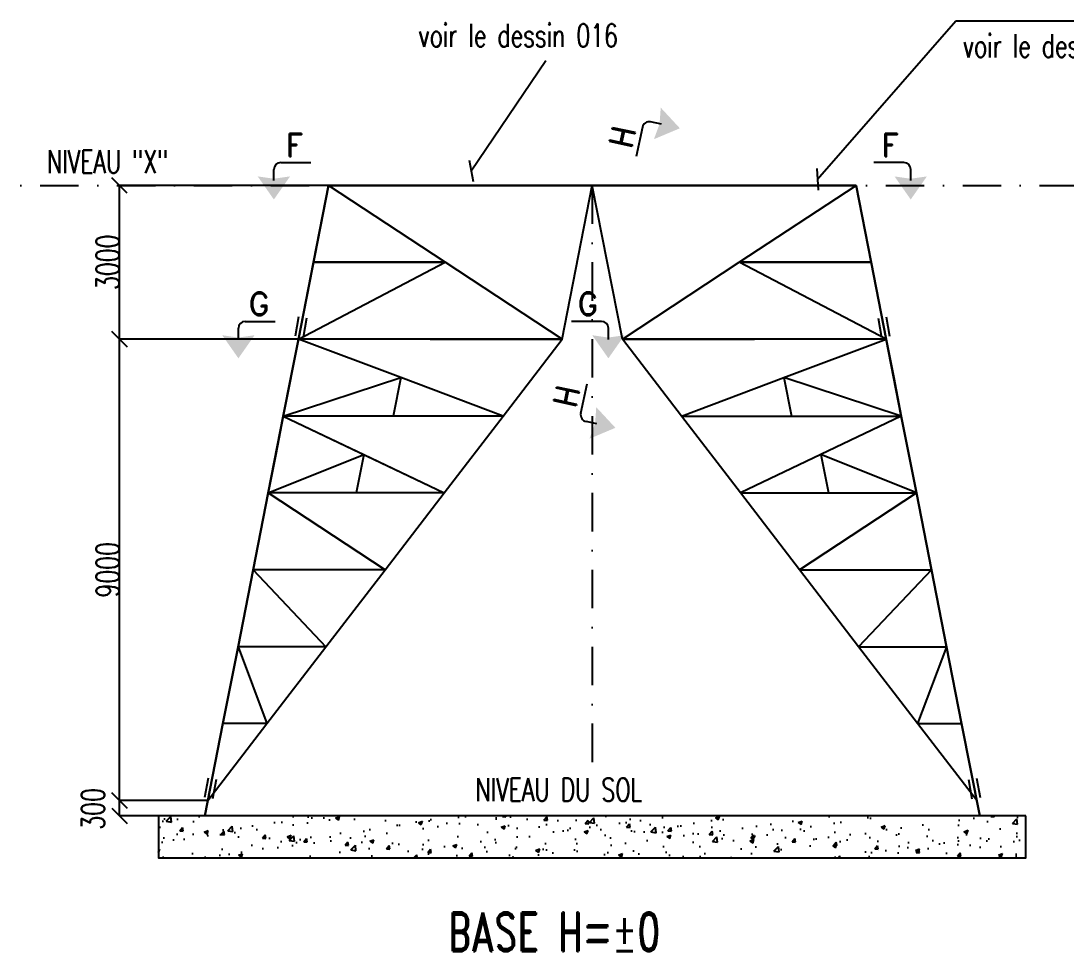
# Model space of a CAD drawing. Header units: millimetres. Extents: x 3750 to 125400, y -103 to 85997.
# Drawn here: x 59694 to 80087, y 34499 to 52648 of the extents above; entities that cross this region are included whole.
import ezdxf
from ezdxf.enums import TextEntityAlignment as Align

# ---------------------------------------------------------------- set-up
doc = ezdxf.new("R2010")
doc.units = ezdxf.units.MM
doc.header["$LTSCALE"] = 1500
doc.linetypes.add('DASHDOT', pattern=[1, 0.5, -0.25, 0, -0.25])
doc.linetypes.add('TRATTEGGIATA', pattern=[19.05, 12.7, -6.35])
for name, color, linetype in [('LM', 7, 'Continuous'), ('LS', 7, 'Continuous'), ('LSP', 3, 'Continuous'), ('MZ', 6, 'DASHDOT'), ('QT_MPR', 7, 'Continuous'), ('REDUNDANT', 6, 'TRATTEGGIATA')]:
    doc.layers.add(name, color=color, linetype=linetype)
doc.styles.add('RD', font='ROMAND8.SHX', dxfattribs={"width": 0.7})
doc.styles.add('RS', font='ROMANS8.shx', dxfattribs={"width": 0.7})
doc.styles.add('S00', font='romans', dxfattribs={"width": 0.8})
doc.dimstyles.new('KIT', dxfattribs={"dimtxt": 40, "dimasz": 20, "dimexe": 1.25, "dimexo": 20, "dimgap": 10, "dimtad": 3, "dimdec": 1, "dimdsep": 46, "dimtxsty": 'S00', "dimblk": 'OBLIQUE', "dimcen": 2.5, "dimclrd": 256, "dimclre": 256, "dimclrt": 256, "dimaunit": 1, "dimadec": 1, "dimazin": 0, "dimtfac": 1, "dimtdec": 1, "dimtmove": 0, "dimatfit": 3, "dimldrblk": 'OBLIQUE', "dimfxl": 1, "dimlwd": -1, "dimlwe": -1, "dimarcsym": 0})
doc.dimstyles.new('TRATTO', dxfattribs={"dimscale": 0, "dimtxt": 450, "dimasz": 300, "dimexe": 0, "dimexo": 0.06, "dimgap": 5, "dimtad": 1, "dimdec": 0, "dimzin": 0, "dimdsep": 46, "dimtxsty": 'RS', "dimblk1": 'OBLIQUE', "dimblk2": 'OBLIQUE', "dimsah": 1, "dimcen": 0.09, "dimclrd": 2, "dimclre": 2, "dimclrt": 7, "dimadec": 0, "dimazin": 0, "dimtfac": 1, "dimtdec": 0, "dimtix": 1, "dimtmove": 2, "dimatfit": 3, "dimfxl": 1, "dimtolj": 1, "dimtzin": 0, "dimarcsym": 0})

# ---------------------------------------------------------------- blocks, each defined once
blk = doc.blocks.new('_OBLIQUE')
at = {"color": 0, "linetype": 'ByBlock'}
blk.add_line((-0.5, -0.5), (0.5, 0.5), dxfattribs=at)
blk = doc.blocks.new('*D42')
at = {"layer": 'DEFPOINTS', "color": 0, "transparency": 16777216}
for p in [(61616, 37439), (63343, 37439), (62961, 37139)]:
    blk.add_point(p, dxfattribs=at)
at = {"layer": 'LM', "color": 2, "lineweight": -2, "transparency": 16777216}
for p, q in [((63342, 37439), (61616, 37439)), ((61616, 37139), (61616, 37439)), ((62961, 37139), (61616, 37139))]:
    blk.add_line(p, q, dxfattribs=at)
at = {"layer": 'LM', "color": 2, "lineweight": -2, "transparency": 16777216, "xscale": 300, "yscale": 300, "zscale": 300}
for p, rotation in [((61616, 37439), 90), ((61616, 37139), 270)]:
    blk.add_blockref('_OBLIQUE', p, dxfattribs=dict(at, rotation=rotation))
at = {"layer": 'LM', "color": 7, "transparency": 16777216, "insert": (61101, 37274), "char_height": 450, "attachment_point": 5, "rotation": 90, "style": 'RS'}
blk.add_mtext('\\A1;300', dxfattribs=at)
blk = doc.blocks.new('*D43')
at = {"color": 2, "lineweight": -2, "transparency": 16777216}
for p, q in [((64130, 46439), (61616, 46439)), ((61616, 37439), (61616, 46439)), ((63342, 37439), (61616, 37439))]:
    blk.add_line(p, q, dxfattribs=at)
at = {"layer": 'DEFPOINTS', "color": 0, "transparency": 16777216}
for p in [(61616, 46439), (64130, 46439), (63343, 37439)]:
    blk.add_point(p, dxfattribs=at)
at = {"color": 2, "lineweight": -2, "transparency": 16777216, "xscale": 300, "yscale": 300, "zscale": 300}
for p, rotation in [((61616, 46439), 90), ((61616, 37439), 270)]:
    blk.add_blockref('_OBLIQUE', p, dxfattribs=dict(at, rotation=rotation))
at = {"color": 7, "transparency": 16777216, "insert": (61386, 41939), "char_height": 450, "attachment_point": 5, "rotation": 90, "style": 'RS'}
blk.add_mtext('\\A1;9000', dxfattribs=at)
blk = doc.blocks.new('*D44')
at = {"layer": 'DEFPOINTS', "color": 0, "transparency": 16777216}
for p in [(61616, 49439), (65696, 49439), (65108, 46439)]:
    blk.add_point(p, dxfattribs=at)
at = {"layer": 'LS', "color": 2, "lineweight": -2, "transparency": 16777216}
for p, q in [((65695, 49439), (61616, 49439)), ((61616, 46439), (61616, 49439)), ((65107, 46439), (61616, 46439))]:
    blk.add_line(p, q, dxfattribs=at)
at = {"layer": 'LS', "color": 2, "lineweight": -2, "transparency": 16777216, "xscale": 300, "yscale": 300, "zscale": 300}
for p, rotation in [((61616, 49439), 90), ((61616, 46439), 270)]:
    blk.add_blockref('_OBLIQUE', p, dxfattribs=dict(at, rotation=rotation))
at = {"layer": 'LS', "color": 7, "transparency": 16777216, "insert": (61386, 47939), "char_height": 450, "attachment_point": 5, "rotation": 90, "style": 'RS'}
blk.add_mtext('\\A1;3000', dxfattribs=at)

msp = doc.modelspace()

# ---------------------------------------------------------------- hatches: boundary and pattern name
at = {"layer": 'LS'}
h = msp.add_hatch(dxfattribs=at)
h.set_pattern_fill('AR-CONC', color=3, scale=112.501668, style=0)
h.set_pattern_definition([(50, (-317126.9, -33987.8), (806.9297, -70.5972), [84.3763, -928.1388]), (355, (-317126.9, -33987.8), (-156.0976, 846.2287), [67.501, -742.511]), (100.4514, (-317059.65, -33993.7), (650.8327, 775.631), [71.7088, -788.7966]), (46.1842, (-317126.9, -33762.8), (1200.664, -186.2117), [126.5644, -1392.208]), (96.6356, (-317026.8, -33778.3), (1051.511, 1095.899), [107.563, -1183.1947]), (351.1842, (-317126.9, -33762.8), (1051.5103, 1095.8997), [101.2515, -1113.7665]), (21, (-317014.4, -33819.06), (671.5304, -452.953), [84.3763, -928.1388]), (326, (-317014.4, -33819.06), (273.7338, 815.8059), [67.501, -742.511]), (71.4514, (-316958.4, -33856.8), (945.2645, 362.8522), [71.7088, -788.7966]), (37.5, (-317126.9, -33987.8), (13.68004, 374.51114), [0, -733.5109, 0, -753.7612, 0, -745.32355]), (7.5, (-317126.9, -33987.8), (295.9576, 443.71976), [0, -429.75637, 0, -716.63563, 0, -284.0667]), (327.5, (-317377.77, -33987.8), (600.55915, -25.3746), [0, -281.25417, 0, -877.513, 0, -1164.39227]), (317.5, (-317490.27, -33987.8), (656.0942, 112.6198), [0, -365.6304, 0, -582.75864, 0, -826.8873])])
h.paths.add_polyline_path([(62381.4, 37138.7), (62381.4, 36318.7), (79303.7, 36318.7), (79303.7, 37138.7)])

# ---------------------------------------------------------------- linework, layer by layer
at = {"layer": 'LS', "color": 6}
msp.add_line((77932.8, 52647.8), (82592, 52647.8), dxfattribs=at)
at = {"layer": 'LS', "color": 3}
msp.add_lwpolyline([(79303.7, 37138.7), (62381.4, 37138.7), (62381.4, 36318.7), (79303.7, 36318.7)], close=True, dxfattribs=at)
at = {"layer": 'LSP'}
for p, q in [((72191.2, 50630.5), (71979.4, 50676.1)), ((71819, 50572.5), (71695.9, 50000.6)), ((64764.6, 49883.5), (65349.6, 49883.5)), ((76920.4, 49883.5), (76335.4, 49883.5)), ((64629.6, 49531.9), (64629.6, 49748.5)), ((77055.4, 49531.9), (77055.4, 49748.5)), ((64072.4, 46784.9), (64657.4, 46784.9)), ((71021.3, 46784.9), (70436.3, 46784.9)), ((63937.4, 46433.3), (63937.4, 46649.9)), ((71156.3, 46433.3), (71156.3, 46649.9)), ((70617.9, 44992.3), (70741, 45564.2)), ((70933.3, 44786.4), (70721.5, 44831.9))]:
    msp.add_line(p, q, dxfattribs=at)
for centre, start, end in [((71951, 50544.1), 77.85235, 167.85235), ((64764.6, 49748.5), 90, 180), ((76920.4, 49748.5), 0, 90), ((64072.4, 46649.9), 90, 180), ((71021.3, 46649.9), 0, 90), ((70749.9, 44963.9), 167.85235, 257.85235)]:
    msp.add_arc(centre, 135, start, end, dxfattribs=at)
for points in [[(72551.3, 50553), (72177.7, 50955.6), (72155.4, 50638.2)], [(72551.3, 50553), (72045.1, 50339.7), (72155.4, 50638.2)], [(64629.6, 49163.5), (64314.6, 49613.5), (64629.6, 49568.5)], [(64629.6, 49163.5), (64944.6, 49613.5), (64629.6, 49568.5)], [(77055.4, 49163.5), (76740.4, 49613.5), (77055.4, 49568.5)], [(77055.4, 49163.5), (77370.4, 49613.5), (77055.4, 49568.5)], [(63937.4, 46064.9), (63622.4, 46514.9), (63937.4, 46469.9)], [(63937.4, 46064.9), (64252.4, 46514.9), (63937.4, 46469.9)], [(71156.3, 46064.9), (70841.3, 46514.9), (71156.3, 46469.9)], [(71156.3, 46064.9), (71471.3, 46514.9), (71156.3, 46469.9)], [(71293.4, 44708.8), (70919.7, 45111.5), (70897.4, 44794.1)], [(71293.4, 44708.8), (70787.2, 44495.6), (70897.4, 44794.1)]]:
    msp.add_solid(points, dxfattribs=at)
at = {"layer": 'MZ'}
for p, q in [((30065.9, 49438.7), (107521, 49438.7)), ((70842.5, 49438.7), (70842.5, 38022.2))]:
    msp.add_line(p, q, dxfattribs=at)
at = {"layer": 'REDUNDANT'}
for p, q in [((65695.5, 49438.7), (65107.5, 46438.7)), ((65695.5, 49438.7), (65107.5, 46438.7)), ((65401.5, 47938.7), (65695.5, 49438.7)), ((65695.5, 49438.7), (65401.5, 47938.7)), ((65695.5, 49438.7), (65401.5, 47938.7)), ((65401.5, 47938.7), (65695.5, 49438.7)), ((68268.5, 49438.7), (65695.5, 49438.7)), ((65695.5, 49438.7), (68268.5, 49438.7)), ((65695.5, 49438.7), (68268.5, 49438.7)), ((65695.5, 49438.7), (68268.5, 49438.7)), ((65695.5, 49438.7), (68268.5, 49438.7)), ((68268.5, 49438.7), (65695.5, 49438.7)), ((68268.5, 49438.7), (65695.5, 49438.7)), ((67974.5, 47938.7), (65695.5, 49438.7)), ((68268.5, 49438.7), (65695.5, 49438.7)), ((67974.5, 47938.7), (65695.5, 49438.7)), ((65695.5, 49438.7), (65695.5, 49438.7)), ((65695.5, 49438.7), (65695.5, 49438.7)), ((65695.5, 49438.7), (65695.5, 49438.7)), ((65695.5, 49438.7), (65695.5, 49438.7)), ((65695.5, 49438.7), (65695.5, 49438.7)), ((65695.5, 49438.7), (65695.5, 49438.7)), ((65695.5, 49438.7), (65695.5, 49438.7)), ((65695.5, 49438.7), (65695.5, 49438.7)), ((65695.5, 49438.7), (65695.5, 49438.7)), ((65695.5, 49438.7), (65695.5, 49438.7)), ((65695.5, 49438.7), (65695.5, 49438.7)), ((65695.5, 49438.7), (65695.5, 49438.7)), ((68268.5, 49438.7), (68268.5, 49438.7)), ((68268.5, 49438.7), (68268.5, 49438.7)), ((68268.5, 49438.7), (70842.5, 49438.7)), ((70842.5, 49438.7), (68268.5, 49438.7)), ((70842.5, 49438.7), (68268.5, 49438.7)), ((70842.5, 49438.7), (68268.5, 49438.7)), ((70254.5, 46438.7), (70842.5, 49438.7)), ((70254.5, 46438.7), (70842.5, 49438.7)), ((71430.5, 46438.7), (70842.5, 49438.7)), ((70842.5, 49438.7), (73416.5, 49438.7)), ((70842.5, 49438.7), (73416.5, 49438.7)), ((70842.5, 49438.7), (73416.5, 49438.7)), ((71430.5, 46438.7), (70842.5, 49438.7)), ((73416.5, 49438.7), (70842.5, 49438.7)), ((75989.5, 49438.7), (73416.5, 49438.7)), ((73416.5, 49438.7), (75989.5, 49438.7)), ((75989.5, 49438.7), (73416.5, 49438.7)), ((75989.5, 49438.7), (73416.5, 49438.7)), ((73416.5, 49438.7), (75989.5, 49438.7)), ((73416.5, 49438.7), (75989.5, 49438.7)), ((73416.5, 49438.7), (75989.5, 49438.7)), ((75989.5, 49438.7), (73416.5, 49438.7)), ((73710.5, 47938.7), (75989.5, 49438.7)), ((73710.5, 47938.7), (75989.5, 49438.7)), ((75989.5, 49438.7), (76577.5, 46438.7)), ((75989.5, 49438.7), (76577.5, 46438.7)), ((76283.5, 47938.7), (75989.5, 49438.7)), ((75989.5, 49438.7), (75989.5, 49438.7)), ((75989.5, 49438.7), (75989.5, 49438.7)), ((75989.5, 49438.7), (75989.5, 49438.7)), ((75989.5, 49438.7), (75989.5, 49438.7)), ((75989.5, 49438.7), (76283.5, 47938.7)), ((75989.5, 49438.7), (76283.5, 47938.7)), ((76283.5, 47938.7), (75989.5, 49438.7)), ((75989.5, 49438.7), (75989.5, 49438.7)), ((75989.5, 49438.7), (75989.5, 49438.7)), ((75989.5, 49438.7), (75989.5, 49438.7)), ((75989.5, 49438.7), (75989.5, 49438.7)), ((75989.5, 49438.7), (75989.5, 49438.7)), ((75989.5, 49438.7), (75989.5, 49438.7)), ((75989.5, 49438.7), (75989.5, 49438.7)), ((75989.5, 49438.7), (75989.5, 49438.7)), ((75989.5, 49438.7), (75989.5, 49438.7)), ((75989.5, 49438.7), (75989.5, 49438.7)), ((75989.5, 49438.7), (75989.5, 49438.7)), ((75989.5, 49438.7), (75989.5, 49438.7)), ((76063, 49063.7), (76063, 49063.7)), ((76063, 49063.7), (76063, 49063.7)), ((76063, 49063.7), (76063, 49063.7)), ((76063, 49063.7), (76063, 49063.7)), ((65107.5, 46438.7), (67974.5, 47938.7)), ((65107.5, 46438.7), (67974.5, 47938.7)), ((65107.5, 46438.7), (65401.5, 47938.7)), ((65107.5, 46438.7), (65401.5, 47938.7)), ((65107.5, 46438.7), (65401.5, 47938.7)), ((65401.5, 47938.7), (65107.5, 46438.7)), ((65401.5, 47938.7), (65107.5, 46438.7)), ((65107.5, 46438.7), (65401.5, 47938.7)), ((67974.5, 47938.7), (65401.5, 47938.7)), ((65401.5, 47938.7), (67974.5, 47938.7)), ((65401.5, 47938.7), (65401.5, 47938.7)), ((65401.5, 47938.7), (65401.5, 47938.7)), ((70254.5, 46438.7), (67974.5, 47938.7)), ((70254.5, 46438.7), (67974.5, 47938.7)), ((71430.5, 46438.7), (73710.5, 47938.7)), ((71430.5, 46438.7), (73710.5, 47938.7)), ((76577.5, 46438.7), (73710.5, 47938.7)), ((76283.5, 47938.7), (73710.5, 47938.7)), ((76577.5, 46438.7), (73710.5, 47938.7)), ((73710.5, 47938.7), (76283.5, 47938.7)), ((76577.5, 46438.7), (76283.5, 47938.7)), ((76577.5, 46438.7), (76283.5, 47938.7)), ((76283.5, 47938.7), (76283.5, 47938.7)), ((76283.5, 47938.7), (76283.5, 47938.7)), ((76577.5, 46438.7), (76283.5, 47938.7)), ((76283.5, 47938.7), (76577.5, 46438.7)), ((76283.5, 47938.7), (76577.5, 46438.7)), ((76577.5, 46438.7), (76283.5, 47938.7)), ((65109.4, 46872.9), (65042.4, 46497.4)), ((65266.9, 46844.9), (65199.9, 46469.3)), ((76418.2, 46844.9), (76485.2, 46469.3)), ((76575.7, 46872.9), (76642.7, 46497.4)), ((64813.5, 44938.7), (65107.5, 46438.7)), ((65107.5, 46438.7), (64813.5, 44938.7)), ((64813.5, 44938.7), (65107.5, 46438.7)), ((65107.5, 46438.7), (64813.5, 44938.7)), ((65107.5, 46438.7), (64960.5, 45688.7)), ((65107.5, 46438.7), (64960.5, 45688.7)), ((70254.5, 46438.7), (65107.5, 46438.7)), ((67105.5, 45688.7), (65107.5, 46438.7)), ((67105.5, 45688.7), (65107.5, 46438.7)), ((67680.5, 46438.7), (70254.5, 46438.7)), ((70254.5, 46438.7), (67680.5, 46438.7)), ((70254.5, 46438.7), (67680.5, 46438.7)), ((69102.5, 44938.7), (70254.5, 46438.7)), ((71430.5, 46438.7), (74004.5, 46438.7)), ((71430.5, 46438.7), (74004.5, 46438.7)), ((71430.5, 46438.7), (74004.5, 46438.7)), ((76577.5, 46438.7), (71430.5, 46438.7)), ((72582.5, 44938.7), (71430.5, 46438.7)), ((74579.5, 45688.7), (76577.5, 46438.7)), ((74579.5, 45688.7), (76577.5, 46438.7)), ((76871.5, 44938.7), (76577.5, 46438.7)), ((76577.5, 46438.7), (76871.5, 44938.7)), ((76577.5, 46438.7), (76724.5, 45688.7)), ((76871.5, 44938.7), (76577.5, 46438.7)), ((76577.5, 46438.7), (76871.5, 44938.7)), ((76577.5, 46438.7), (76724.5, 45688.7)), ((64813.5, 44938.7), (67105.5, 45688.7)), ((64813.5, 44938.7), (64960.5, 45688.7)), ((64960.5, 45688.7), (64813.5, 44938.7)), ((64813.5, 44938.7), (67105.5, 45688.7)), ((64813.5, 44938.7), (64960.5, 45688.7)), ((64960.5, 45688.7), (64813.5, 44938.7)), ((64960.5, 45688.7), (64813.5, 44938.7)), ((64960.5, 45688.7), (64813.5, 44938.7)), ((67105.5, 45688.7), (66957.5, 44938.7)), ((67105.5, 45688.7), (66957.5, 44938.7)), ((69102.5, 44938.7), (67105.5, 45688.7)), ((69102.5, 44938.7), (67105.5, 45688.7)), ((72582.5, 44938.7), (74579.5, 45688.7)), ((72582.5, 44938.7), (74579.5, 45688.7)), ((76871.5, 44938.7), (74579.5, 45688.7)), ((74579.5, 45688.7), (74727.5, 44938.7)), ((76871.5, 44938.7), (74579.5, 45688.7)), ((74579.5, 45688.7), (74727.5, 44938.7)), ((76871.5, 44938.7), (76724.5, 45688.7)), ((76724.5, 45688.7), (76871.5, 44938.7)), ((76871.5, 44938.7), (76724.5, 45688.7)), ((76724.5, 45688.7), (76871.5, 44938.7)), ((76724.5, 45688.7), (76871.5, 44938.7)), ((76724.5, 45688.7), (76871.5, 44938.7)), ((64519.5, 43438.7), (64813.5, 44938.7)), ((64813.5, 44938.7), (64519.5, 43438.7)), ((64519.5, 43438.7), (64813.5, 44938.7)), ((64813.5, 44938.7), (64519.5, 43438.7)), ((64813.5, 44938.7), (64666.5, 44188.7)), ((64813.5, 44938.7), (64666.5, 44188.7)), ((64813.5, 44938.7), (67950.5, 43438.7)), ((64813.5, 44938.7), (67950.5, 43438.7)), ((66957.5, 44938.7), (64813.5, 44938.7)), ((64813.5, 44938.7), (64813.5, 44938.7)), ((64813.5, 44938.7), (64813.5, 44938.7)), ((64813.5, 44938.7), (66381.5, 44188.7)), ((66957.5, 44938.7), (64813.5, 44938.7)), ((64813.5, 44938.7), (64813.5, 44938.7)), ((64813.5, 44938.7), (64813.5, 44938.7)), ((64813.5, 44938.7), (66381.5, 44188.7)), ((69102.5, 44938.7), (66957.5, 44938.7)), ((69102.5, 44938.7), (66957.5, 44938.7)), ((67950.5, 43438.7), (69102.5, 44938.7)), ((67950.5, 43438.7), (69102.5, 44938.7)), ((73734.5, 43438.7), (72582.5, 44938.7)), ((72582.5, 44938.7), (74727.5, 44938.7)), ((73734.5, 43438.7), (72582.5, 44938.7)), ((72582.5, 44938.7), (74727.5, 44938.7)), ((76871.5, 44938.7), (73734.5, 43438.7)), ((76871.5, 44938.7), (73734.5, 43438.7)), ((74727.5, 44938.7), (76871.5, 44938.7)), ((74727.5, 44938.7), (76871.5, 44938.7)), ((76871.5, 44938.7), (75303.5, 44188.7)), ((76871.5, 44938.7), (75303.5, 44188.7)), ((77165.5, 43438.7), (76871.5, 44938.7)), ((76871.5, 44938.7), (77165.5, 43438.7)), ((76871.5, 44938.7), (76871.5, 44938.7)), ((76871.5, 44938.7), (76871.5, 44938.7)), ((76871.5, 44938.7), (77018.5, 44188.7)), ((77165.5, 43438.7), (76871.5, 44938.7)), ((76871.5, 44938.7), (77165.5, 43438.7)), ((76871.5, 44938.7), (76871.5, 44938.7)), ((76871.5, 44938.7), (76871.5, 44938.7)), ((76871.5, 44938.7), (77018.5, 44188.7)), ((64519.5, 43438.7), (66381.5, 44188.7)), ((64519.5, 43438.7), (64666.5, 44188.7)), ((64666.5, 44188.7), (64519.5, 43438.7)), ((64519.5, 43438.7), (66381.5, 44188.7)), ((64519.5, 43438.7), (64666.5, 44188.7)), ((64666.5, 44188.7), (64519.5, 43438.7)), ((64666.5, 44188.7), (64519.5, 43438.7)), ((64666.5, 44188.7), (64519.5, 43438.7)), ((66381.5, 44188.7), (66234.5, 43438.7)), ((66381.5, 44188.7), (66234.5, 43438.7)), ((66381.5, 44188.7), (67950.5, 43438.7)), ((66381.5, 44188.7), (67950.5, 43438.7)), ((75303.5, 44188.7), (73734.5, 43438.7)), ((75303.5, 44188.7), (73734.5, 43438.7)), ((77165.5, 43438.7), (75303.5, 44188.7)), ((75303.5, 44188.7), (75450.5, 43438.7)), ((77165.5, 43438.7), (75303.5, 44188.7)), ((75303.5, 44188.7), (75450.5, 43438.7)), ((77165.5, 43438.7), (77018.5, 44188.7)), ((77018.5, 44188.7), (77165.5, 43438.7)), ((77165.5, 43438.7), (77018.5, 44188.7)), ((77018.5, 44188.7), (77165.5, 43438.7)), ((77018.5, 44188.7), (77165.5, 43438.7)), ((77018.5, 44188.7), (77165.5, 43438.7)), ((64519.5, 43438.7), (64225.5, 41938.7)), ((64519.5, 43438.7), (64225.5, 41938.7)), ((64225.5, 41938.7), (64519.5, 43438.7)), ((64519.5, 43438.7), (64225.5, 41938.7)), ((64225.5, 41938.7), (64519.5, 43438.7)), ((64519.5, 43438.7), (64225.5, 41938.7)), ((66798.5, 41938.7), (64519.5, 43438.7)), ((64519.5, 43438.7), (66798.5, 41938.7)), ((66798.5, 41938.7), (64519.5, 43438.7)), ((64519.5, 43438.7), (66798.5, 41938.7)), ((66234.5, 43438.7), (64519.5, 43438.7)), ((64519.5, 43438.7), (64519.5, 43438.7)), ((64519.5, 43438.7), (64519.5, 43438.7)), ((66234.5, 43438.7), (64519.5, 43438.7)), ((64519.5, 43438.7), (64519.5, 43438.7)), ((64519.5, 43438.7), (64519.5, 43438.7)), ((67950.5, 43438.7), (66234.5, 43438.7)), ((67950.5, 43438.7), (66234.5, 43438.7)), ((66798.5, 41938.7), (67950.5, 43438.7)), ((66798.5, 41938.7), (67950.5, 43438.7)), ((74886.5, 41938.7), (73734.5, 43438.7)), ((73734.5, 43438.7), (75450.5, 43438.7)), ((74886.5, 41938.7), (73734.5, 43438.7)), ((73734.5, 43438.7), (75450.5, 43438.7)), ((74886.5, 41938.7), (77165.5, 43438.7)), ((77165.5, 43438.7), (74886.5, 41938.7)), ((74886.5, 41938.7), (77165.5, 43438.7)), ((77165.5, 43438.7), (74886.5, 41938.7)), ((75450.5, 43438.7), (77165.5, 43438.7)), ((75450.5, 43438.7), (77165.5, 43438.7)), ((77165.5, 43438.7), (77459.5, 41938.7)), ((77165.5, 43438.7), (77459.5, 41938.7)), ((77459.5, 41938.7), (77165.5, 43438.7)), ((77165.5, 43438.7), (77459.5, 41938.7)), ((77165.5, 43438.7), (77165.5, 43438.7)), ((77165.5, 43438.7), (77165.5, 43438.7)), ((77459.5, 41938.7), (77165.5, 43438.7)), ((77165.5, 43438.7), (77459.5, 41938.7)), ((77165.5, 43438.7), (77165.5, 43438.7)), ((77165.5, 43438.7), (77165.5, 43438.7)), ((64225.5, 41938.7), (63931.5, 40438.7)), ((64225.5, 41938.7), (63931.5, 40438.7)), ((63931.5, 40438.7), (64225.5, 41938.7)), ((64225.5, 41938.7), (63931.5, 40438.7)), ((63931.5, 40438.7), (64225.5, 41938.7)), ((64225.5, 41938.7), (63931.5, 40438.7)), ((66798.5, 41938.7), (64225.5, 41938.7)), ((64225.5, 41938.7), (64225.5, 41938.7)), ((64225.5, 41938.7), (65646.5, 40438.7)), ((64225.5, 41938.7), (65646.5, 40438.7)), ((66798.5, 41938.7), (64225.5, 41938.7)), ((64225.5, 41938.7), (64225.5, 41938.7)), ((64225.5, 41938.7), (65646.5, 40438.7)), ((64225.5, 41938.7), (65646.5, 40438.7)), ((65646.5, 40438.7), (66798.5, 41938.7)), ((65646.5, 40438.7), (66798.5, 41938.7)), ((74886.5, 41938.7), (77459.5, 41938.7)), ((74886.5, 41938.7), (77459.5, 41938.7)), ((76038.5, 40438.7), (74886.5, 41938.7)), ((76038.5, 40438.7), (74886.5, 41938.7)), ((77459.5, 41938.7), (76038.5, 40438.7)), ((77459.5, 41938.7), (76038.5, 40438.7)), ((77459.5, 41938.7), (76038.5, 40438.7)), ((77459.5, 41938.7), (76038.5, 40438.7)), ((77459.5, 41938.7), (77459.5, 41938.7)), ((77459.5, 41938.7), (77753.5, 40438.7)), ((77459.5, 41938.7), (77459.5, 41938.7)), ((77459.5, 41938.7), (77753.5, 40438.7)), ((77753.5, 40438.7), (77459.5, 41938.7)), ((77459.5, 41938.7), (77753.5, 40438.7)), ((77753.5, 40438.7), (77459.5, 41938.7)), ((77459.5, 41938.7), (77753.5, 40438.7)), ((63931.5, 40438.7), (63636.5, 38938.7)), ((63931.5, 40438.7), (63636.5, 38938.7)), ((63636.5, 38938.7), (63931.5, 40438.7)), ((63931.5, 40438.7), (63636.5, 38938.7)), ((63636.5, 38938.7), (63931.5, 40438.7)), ((63931.5, 40438.7), (63636.5, 38938.7)), ((65646.5, 40438.7), (63931.5, 40438.7)), ((63931.5, 40438.7), (63931.5, 40438.7)), ((63931.5, 40438.7), (64494.5, 38938.7)), ((63931.5, 40438.7), (64494.5, 38938.7)), ((65646.5, 40438.7), (63931.5, 40438.7)), ((63931.5, 40438.7), (63931.5, 40438.7)), ((63931.5, 40438.7), (64494.5, 38938.7)), ((63931.5, 40438.7), (64494.5, 38938.7)), ((64494.5, 38938.7), (65646.5, 40438.7)), ((64494.5, 38938.7), (65646.5, 40438.7)), ((76038.5, 40438.7), (77753.5, 40438.7)), ((76038.5, 40438.7), (77753.5, 40438.7)), ((77190.5, 38938.7), (76038.5, 40438.7)), ((77190.5, 38938.7), (76038.5, 40438.7)), ((77753.5, 40438.7), (77190.5, 38938.7)), ((77753.5, 40438.7), (77190.5, 38938.7)), ((77753.5, 40438.7), (77190.5, 38938.7)), ((77753.5, 40438.7), (77190.5, 38938.7)), ((77753.5, 40438.7), (77753.5, 40438.7)), ((77753.5, 40438.7), (78048.5, 38938.7)), ((77753.5, 40438.7), (77753.5, 40438.7)), ((77753.5, 40438.7), (78048.5, 38938.7)), ((78048.5, 38938.7), (77753.5, 40438.7)), ((77753.5, 40438.7), (78048.5, 38938.7)), ((78048.5, 38938.7), (77753.5, 40438.7)), ((77753.5, 40438.7), (78048.5, 38938.7)), ((63283.7, 37138.7), (63636.5, 38938.7)), ((63636.5, 38938.7), (63283.7, 37138.7)), ((63283.7, 37138.7), (63636.5, 38938.7)), ((63636.5, 38938.7), (63283.7, 37138.7)), ((63342.5, 37438.7), (64494.5, 38938.7)), ((63342.5, 37438.7), (64494.5, 38938.7)), ((64494.5, 38938.7), (63636.5, 38938.7)), ((63636.5, 38938.7), (63636.5, 38938.7)), ((64494.5, 38938.7), (63636.5, 38938.7)), ((64494.5, 38938.7), (63636.5, 38938.7)), ((63636.5, 38938.7), (63636.5, 38938.7)), ((64494.5, 38938.7), (63636.5, 38938.7)), ((77190.5, 38938.7), (78048.5, 38938.7)), ((77190.5, 38938.7), (78048.5, 38938.7)), ((77190.5, 38938.7), (78048.5, 38938.7)), ((77190.5, 38938.7), (78048.5, 38938.7)), ((78342.5, 37438.7), (77190.5, 38938.7)), ((78342.5, 37438.7), (77190.5, 38938.7)), ((78048.5, 38938.7), (78048.5, 38938.7)), ((78048.5, 38938.7), (78048.5, 38938.7)), ((78401.3, 37138.7), (78048.5, 38938.7)), ((78048.5, 38938.7), (78401.3, 37138.7)), ((78401.3, 37138.7), (78048.5, 38938.7)), ((78048.5, 38938.7), (78401.3, 37138.7)), ((63344.4, 37872.9), (63277.4, 37497.4)), ((63501.9, 37844.9), (63434.9, 37469.3)), ((78183.2, 37844.9), (78250.2, 37469.3)), ((78340.7, 37872.9), (78407.7, 37497.4))]:
    msp.add_line(p, q, dxfattribs=at)

# ---------------------------------------------------------------- texts
at = {"layer": 'LS', "style": 'RS', "width": 0.7}
for s, p in [('voir le dessin 016', (67453.4, 52138.9)), ('voir le dessin 014', (78074.7, 51935.9))]:
    msp.add_text(s, height=450, dxfattribs=at).set_placement(p)
at = {"layer": 'LS', "color": 3, "style": 'RD'}
for s, p in [('F', (65031.4, 50226.8)), ('F', (76653.7, 50226.8)), ('G', (64339.1, 47128.2)), ('G', (70754.5, 47128.2))]:
    msp.add_text(s, height=450, dxfattribs=at).set_placement(p, align=Align.MIDDLE)
for p in [(71427.3, 50384), (70338.5, 45325.3)]:
    msp.add_text('H', height=450, rotation=77.85235, dxfattribs=at).set_placement(p, align=Align.MIDDLE)
at = {"layer": 'LS', "color": 7, "style": 'RS', "width": 0.7}
msp.add_text('NIVEAU DU SOL', height=450, dxfattribs=at).set_placement((68564.6, 37423.1))
at = {"layer": 'LS', "color": 3, "insert": (70100.7, 34874.3), "char_height": 750, "attachment_point": 5, "style": 'RD'}
msp.add_mtext('BASE H=%%P0', dxfattribs=at)
at = {"layer": 'QT_MPR', "color": 7, "style": 'RS', "width": 0.7}
msp.add_text('NIVEAU "X"', height=450, dxfattribs=at).set_placement((60204.7, 49677.6))

# ---------------------------------------------------------------- dimensions: what is measured, and where the dimension line sits
dim = msp.add_linear_dim(base=(61616, 46438.7), p1=(63342.5, 37438.7), p2=(64129.6, 46438.7), angle=90, text='9000', dimstyle='TRATTO', override={"dimscale": 1})
dim.commit()
dim.dimension.update_dxf_attribs({"geometry": '*D43', "text_midpoint": (61386, 41938.7)})
at = {"layer": 'LM'}
dim = msp.add_linear_dim(base=(61616, 37438.7), p1=(62961, 37138.7), p2=(63342.5, 37438.7), angle=90, text='300', dimstyle='TRATTO', override={"dimscale": 1}, dxfattribs=at)
dim.commit()
dim.dimension.update_dxf_attribs({"geometry": '*D42', "text_midpoint": (61101.5, 37273.9), "dimtype": 160})
at = {"layer": 'LS'}
dim = msp.add_linear_dim(base=(61616, 49438.7), p1=(65107.5, 46438.7), p2=(65695.5, 49438.7), angle=90, text='3000', dimstyle='TRATTO', override={"dimscale": 1}, dxfattribs=at)
dim.commit()
dim.dimension.update_dxf_attribs({"geometry": '*D44', "text_midpoint": (61386, 47938.7)})

# ---------------------------------------------------------------- leaders
at = {"layer": 'REDUNDANT'}
for points in [[(75236.2, 49557.8), (77932.8, 52647.8)], [(68477.7, 49720.1), (69938.6, 51875.4)]]:
    msp.add_leader(points, dimstyle='KIT', override={"dimasz": 300, "dimtad": 0}, dxfattribs=at)

doc.saveas('drawing.dxf')
